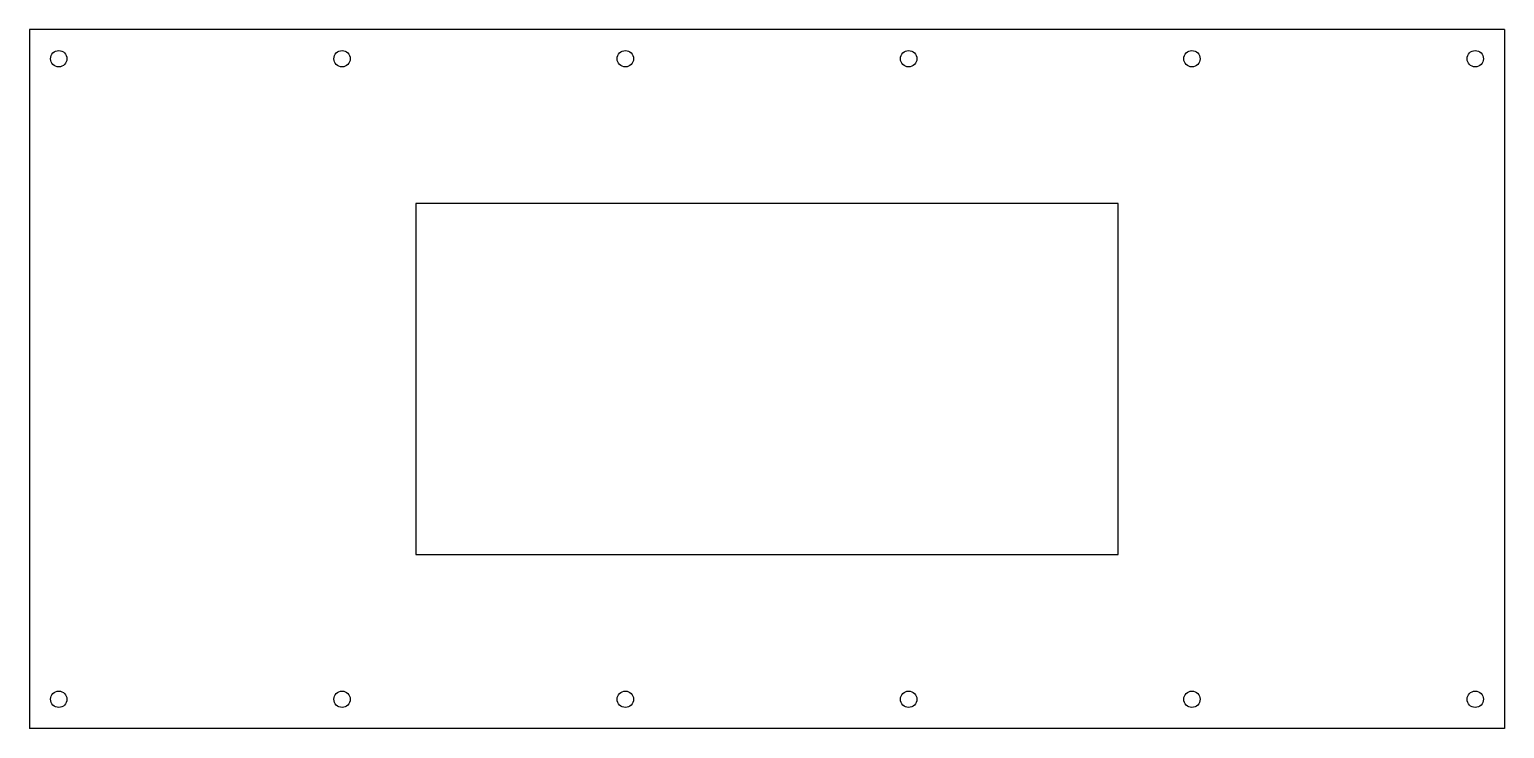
# Model space of a CAD drawing. Header units: millimetres. Extents: x -630 to 630, y -299 to 299.
import ezdxf

# ---------------------------------------------------------------- set-up
doc = ezdxf.new("R2010")
doc.units = ezdxf.units.MM

msp = doc.modelspace()

# ---------------------------------------------------------------- linework, layer by layer
at = {"color": 7, "linetype": 'Continuous', "lineweight": 25}
for p, q in [((-630, 298.7), (-630, -298.7)), ((630, 298.7), (-630, 298.7)), ((630, 298.7), (630, -298.7)), ((-300, 150), (-300, -150)), ((300, 150), (-300, 150)), ((300, -150), (300, 150)), ((-300, -150), (300, -150)), ((630, -298.7), (-630, -298.7))]:
    msp.add_line(p, q, dxfattribs=at)
for centre in [(-605, 273.7), (-363, 273.7), (-121, 273.7), (121, 273.7), (363, 273.7), (605, 273.7), (-605, -273.7), (-363, -273.7), (-121, -273.7), (121, -273.7), (363, -273.7), (605, -273.7)]:
    msp.add_circle(centre, 7, dxfattribs=at)

doc.saveas('drawing.dxf')
